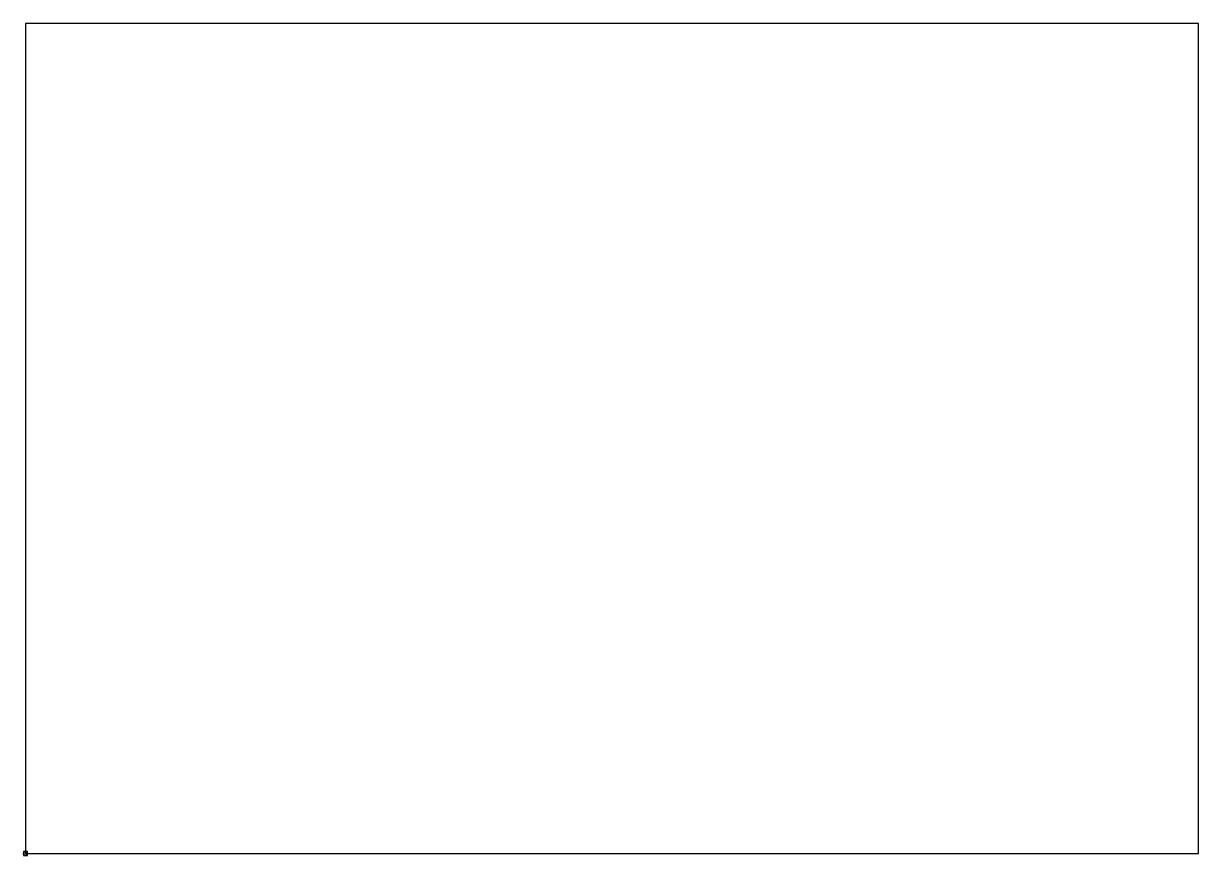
# Model space of a CAD drawing. Header units: millimetres. Extents: x 0 to 297, y 0 to 210.
import ezdxf

# ---------------------------------------------------------------- set-up
doc = ezdxf.new("R2010")
doc.units = ezdxf.units.MM
doc.header["$PDMODE"] = 96
doc.header["$PDSIZE"] = -2
doc.layers.get('0').update_dxf_attribs({"linetype": 'CONTINUOUS', "lineweight": 25})

msp = doc.modelspace()

# ---------------------------------------------------------------- linework, layer by layer
for p, q in [((297, 210), (0, 210)), ((0, 210), (0, 0)), ((297, 0), (297, 210)), ((0, 0), (297, 0))]:
    msp.add_line(p, q)
msp.add_point((0, 0))

doc.saveas('drawing.dxf')
